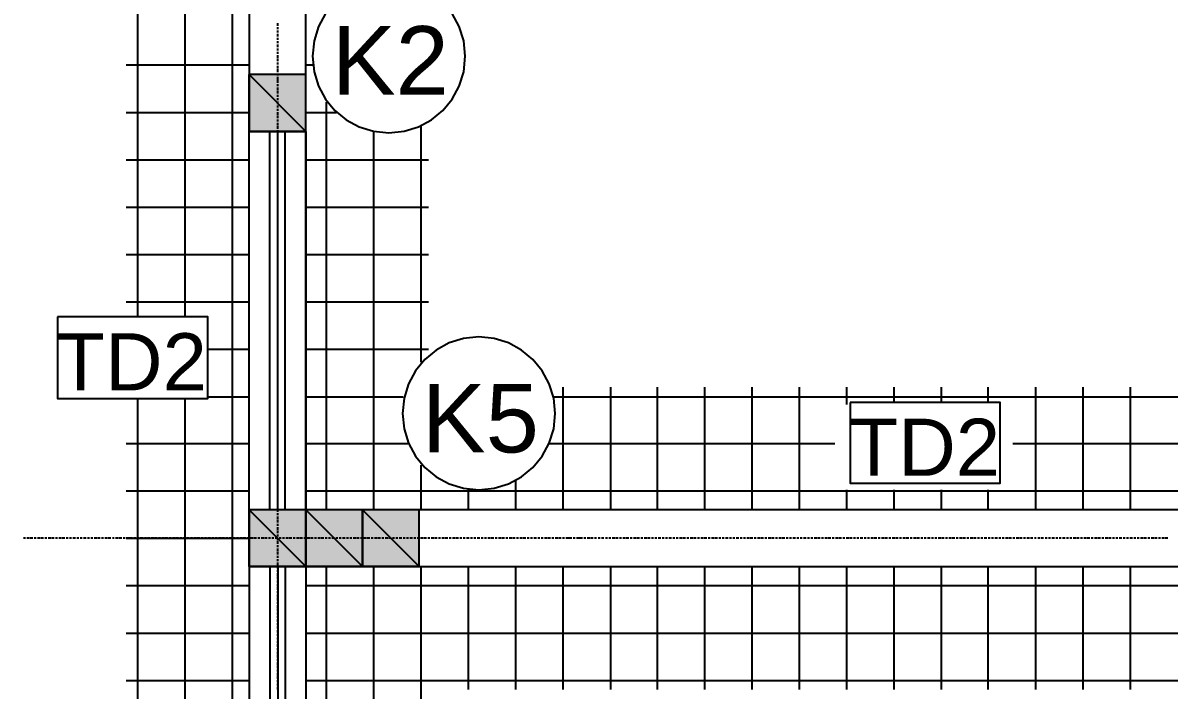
# Model space of a CAD drawing. Header units: metres. Extents: x 2.9 to 42.8, y 1.7 to 28.7.
# Drawn here: x 8.534 to 11.564, y 7.098 to 8.861 of the extents above; entities that cross this region are included whole.
import ezdxf

# ---------------------------------------------------------------- set-up
doc = ezdxf.new("R2010")
doc.units = ezdxf.units.M
for name, color, linetype in [('AMARILLO', 2, 'Continuous'), ('MAGENTA', 6, 'Continuous'), ('NEGRO', 7, 'Continuous'), ('RELLENO_MAGENTA', 6, 'Continuous'), ('ROJO', 1, 'Continuous'), ('TEXTO', 7, 'Continuous')]:
    doc.layers.add(name, color=color, linetype=linetype)
doc.styles.add('ArialMT', font='arial.ttf')

msp = doc.modelspace()

# ---------------------------------------------------------------- hatches: boundary and pattern name
at = {"layer": 'RELLENO_MAGENTA'}
h = msp.add_hatch(color=256, dxfattribs=at)
h.dxf.hatch_style = 1
h.paths.add_polyline_path([(9.2816, 8.7242), (9.1317, 8.7242), (9.2816, 8.5743), (9.2816, 8.7242)])
h.paths.add_polyline_path([(9.1317, 8.7242), (9.2816, 8.5743), (9.1317, 8.5743), (9.1317, 8.7242)])
h = msp.add_hatch(color=256, dxfattribs=at)
h.dxf.hatch_style = 1
h.paths.add_polyline_path([(9.2816, 7.5741), (9.1317, 7.5741), (9.2816, 7.4242), (9.2816, 7.5741)])
h.paths.add_polyline_path([(9.1317, 7.5741), (9.2816, 7.4242), (9.1317, 7.4242), (9.1317, 7.5741)])
h = msp.add_hatch(color=256, dxfattribs=at)
h.dxf.hatch_style = 1
h.paths.add_polyline_path([(9.4315, 7.5741), (9.2816, 7.5741), (9.4315, 7.4242), (9.4315, 7.5741)])
h.paths.add_polyline_path([(9.2816, 7.5741), (9.4315, 7.4242), (9.2816, 7.4242), (9.2816, 7.5741)])
h = msp.add_hatch(color=256, dxfattribs=at)
h.dxf.hatch_style = 1
h.paths.add_polyline_path([(9.5814, 7.5741), (9.4315, 7.5741), (9.5814, 7.4242), (9.5814, 7.5741)])
h.paths.add_polyline_path([(9.4315, 7.5741), (9.5814, 7.4242), (9.4315, 7.4242), (9.4315, 7.5741)])

# ---------------------------------------------------------------- linework, layer by layer
at = {"layer": 'AMARILLO', "lineweight": -3}
for points in [[(9.2075, 8.853), (9.2075, 8.86)], [(9.2075, 8.8441), (9.2075, 8.8494)], [(9.2075, 8.8353), (9.2075, 8.8406)], [(9.2075, 8.8247), (9.2075, 8.8318)], [(9.2075, 8.8159), (9.2075, 8.8212)], [(9.2075, 8.8071), (9.2075, 8.8124)], [(9.2075, 8.7965), (9.2075, 8.8036)], [(9.2075, 8.7877), (9.2075, 8.793)], [(9.2075, 8.7789), (9.2075, 8.7842)], [(9.2075, 8.7683), (9.2075, 8.7753)], [(9.2075, 8.7595), (9.2075, 8.7665)], [(9.2075, 8.7507), (9.2075, 8.7559)], [(9.2075, 8.7401), (9.2075, 8.7471)], [(9.2075, 8.7312), (9.2075, 8.7383)], [(9.2075, 8.7224), (9.2075, 8.7277)], [(9.2075, 8.7118), (9.2075, 8.7189)], [(9.2075, 8.703), (9.2075, 8.7101)], [(9.2075, 8.6942), (9.2075, 8.6995)], [(9.2075, 8.6836), (9.2075, 8.6907)], [(9.2075, 8.6748), (9.2075, 8.6819)], [(9.2075, 8.666), (9.2075, 8.6713)], [(9.2075, 8.6572), (9.2075, 8.6625)], [(9.2075, 8.6466), (9.2075, 8.6536)], [(9.2075, 8.6378), (9.2075, 8.6431)], [(9.2075, 8.6289), (9.2075, 8.6342)], [(9.2075, 8.6184), (9.2075, 8.6254)], [(9.2075, 8.6095), (9.2075, 8.6166)], [(9.2075, 8.6007), (9.2075, 8.606)], [(9.2075, 8.5901), (9.2075, 8.5972)], [(9.2075, 8.5813), (9.2075, 8.5884)], [(9.2075, 8.5725), (9.2075, 8.5778)], [(9.1863, 7.5741), (9.1863, 8.5743)], [(9.2075, 8.5619), (9.2075, 8.569)], [(9.2075, 8.5531), (9.2075, 8.5602)], [(9.2075, 8.5443), (9.2075, 8.5496)], [(9.2269, 7.5741), (9.2269, 8.5743)], [(9.2075, 8.5337), (9.2075, 8.5407)], [(9.2075, 8.5249), (9.2075, 8.5319)], [(9.2075, 8.5161), (9.2075, 8.5213)], [(9.2075, 8.5055), (9.2075, 8.5125)], [(9.2075, 8.4967), (9.2075, 8.5037)], [(9.2075, 8.4878), (9.2075, 8.4931)], [(9.2075, 8.479), (9.2075, 8.4843)], [(9.2075, 8.4684), (9.2075, 8.4755)], [(9.2075, 8.4596), (9.2075, 8.4649)], [(9.2075, 8.4508), (9.2075, 8.4561)], [(9.2075, 8.4402), (9.2075, 8.4473)], [(9.2075, 8.4314), (9.2075, 8.4384)], [(9.2075, 8.4226), (9.2075, 8.4279)], [(9.2075, 8.412), (9.2075, 8.419)], [(9.2075, 8.4032), (9.2075, 8.4102)], [(9.2075, 8.3943), (9.2075, 8.3996)], [(9.2075, 8.3838), (9.2075, 8.3908)], [(9.2075, 8.3749), (9.2075, 8.382)], [(9.2075, 8.3661), (9.2075, 8.3714)], [(9.2075, 8.3555), (9.2075, 8.3626)], [(9.2075, 8.3467), (9.2075, 8.3538)], [(9.2075, 8.3379), (9.2075, 8.3432)], [(9.2075, 8.3291), (9.2075, 8.3344)], [(9.2075, 8.3185), (9.2075, 8.3256)], [(9.2075, 8.3097), (9.2075, 8.315)], [(9.2075, 8.3009), (9.2075, 8.3062)], [(9.2075, 8.2903), (9.2075, 8.2973)], [(9.2075, 8.2815), (9.2075, 8.2868)], [(9.2075, 8.2726), (9.2075, 8.2779)], [(9.2075, 8.2621), (9.2075, 8.2691)], [(9.2075, 8.2532), (9.2075, 8.2603)], [(9.2075, 8.2444), (9.2075, 8.2497)], [(9.2075, 8.2338), (9.2075, 8.2409)], [(9.2075, 8.225), (9.2075, 8.2321)], [(9.2075, 8.2162), (9.2075, 8.2215)], [(9.2075, 8.2056), (9.2075, 8.2127)], [(9.2075, 8.1968), (9.2075, 8.2038)], [(9.2075, 8.188), (9.2075, 8.1933)], [(9.2075, 8.1774), (9.2075, 8.1844)], [(9.2075, 8.1686), (9.2075, 8.1756)], [(9.2075, 8.1597), (9.2075, 8.165)], [(9.2075, 8.1509), (9.2075, 8.1562)], [(9.2075, 8.1403), (9.2075, 8.1474)], [(9.2075, 8.1315), (9.2075, 8.1368)], [(9.2075, 8.1227), (9.2075, 8.128)], [(9.2075, 8.1121), (9.2075, 8.1192)], [(9.2075, 8.1033), (9.2075, 8.1086)], [(9.2075, 8.0945), (9.2075, 8.0998)], [(9.2075, 8.0839), (9.2075, 8.091)], [(9.2075, 8.0751), (9.2075, 8.0821)], [(9.2075, 8.0663), (9.2075, 8.0716)], [(9.2075, 8.0557), (9.2075, 8.0627)], [(9.2075, 8.0469), (9.2075, 8.0539)], [(9.2075, 8.038), (9.2075, 8.0433)], [(9.2075, 8.0275), (9.2075, 8.0345)], [(9.2075, 8.0186), (9.2075, 8.0257)], [(9.2075, 8.0098), (9.2075, 8.0151)], [(9.2075, 7.9992), (9.2075, 8.0063)], [(9.2075, 7.9904), (9.2075, 7.9975)], [(9.2075, 7.9816), (9.2075, 7.9869)], [(9.2075, 7.9728), (9.2075, 7.9781)], [(9.2075, 7.9622), (9.2075, 7.9693)], [(9.2075, 7.9534), (9.2075, 7.9587)], [(9.2075, 7.9446), (9.2075, 7.9498)], [(9.2075, 7.934), (9.2075, 7.941)], [(9.2075, 7.9252), (9.2075, 7.9304)], [(9.2075, 7.9163), (9.2075, 7.9216)], [(9.2075, 7.9057), (9.2075, 7.9128)], [(9.2075, 7.8969), (9.2075, 7.904)], [(9.2075, 7.8881), (9.2075, 7.8934)], [(9.2075, 7.8775), (9.2075, 7.8846)], [(9.2075, 7.8687), (9.2075, 7.8758)], [(9.2075, 7.8599), (9.2075, 7.8652)], [(9.2075, 7.8493), (9.2075, 7.8564)], [(9.2075, 7.8405), (9.2075, 7.8475)], [(9.2075, 7.8317), (9.2075, 7.837)], [(9.2075, 7.8211), (9.2075, 7.8281)], [(9.2075, 7.8123), (9.2075, 7.8193)], [(9.2075, 7.8034), (9.2075, 7.8087)], [(9.2075, 7.7946), (9.2075, 7.7999)], [(9.2075, 7.784), (9.2075, 7.7911)], [(9.2075, 7.7752), (9.2075, 7.7805)], [(9.2075, 7.7664), (9.2075, 7.7717)], [(9.2075, 7.7558), (9.2075, 7.7629)], [(9.2075, 7.747), (9.2075, 7.7541)], [(9.2075, 7.7382), (9.2075, 7.7435)], [(9.2075, 7.7276), (9.2075, 7.7347)], [(9.2075, 7.7188), (9.2075, 7.7258)], [(9.2075, 7.71), (9.2075, 7.7153)], [(9.2075, 7.6994), (9.2075, 7.7064)], [(9.2075, 7.6906), (9.2075, 7.6976)], [(9.2075, 7.6817), (9.2075, 7.687)], [(9.2075, 7.6712), (9.2075, 7.6782)], [(9.2075, 7.6623), (9.2075, 7.6694)], [(9.2075, 7.6535), (9.2075, 7.6588)], [(9.2075, 7.6429), (9.2075, 7.65)], [(9.2075, 7.6341), (9.2075, 7.6412)], [(9.2075, 7.6253), (9.2075, 7.6306)], [(9.2075, 7.6165), (9.2075, 7.6218)], [(9.2075, 7.6059), (9.2075, 7.6129)], [(9.2075, 7.5971), (9.2075, 7.6024)], [(9.2075, 7.5882), (9.2075, 7.5935)], [(9.2075, 7.5777), (9.2075, 7.5847)], [(9.2075, 7.5688), (9.2075, 7.5759)], [(9.2075, 7.56), (9.2075, 7.5653)], [(9.2075, 7.5494), (9.2075, 7.5565)], [(9.2075, 7.5406), (9.2075, 7.5477)], [(9.2075, 7.5318), (9.2075, 7.5371)], [(9.2075, 7.5212), (9.2075, 7.5283)], [(9.2075, 7.5124), (9.2075, 7.5195)], [(8.5355, 7.5001), (8.5408, 7.5001)], [(8.5443, 7.5001), (8.5513, 7.5001)], [(8.5531, 7.5001), (8.5602, 7.5001)], [(8.5637, 7.5001), (8.569, 7.5001)], [(8.5725, 7.5001), (8.5796, 7.5001)], [(8.5813, 7.5001), (8.5884, 7.5001)], [(8.5919, 7.5001), (8.5972, 7.5001)], [(8.6007, 7.5001), (8.6078, 7.5001)], [(8.6095, 7.5001), (8.6166, 7.5001)], [(8.6201, 7.5001), (8.6254, 7.5001)], [(8.6289, 7.5001), (8.636, 7.5001)], [(8.6378, 7.5001), (8.6448, 7.5001)], [(8.6483, 7.5001), (8.6536, 7.5001)], [(8.6572, 7.5001), (8.6625, 7.5001)], [(8.666, 7.5001), (8.673, 7.5001)], [(8.6766, 7.5001), (8.6819, 7.5001)], [(8.6854, 7.5001), (8.6907, 7.5001)], [(8.6942, 7.5001), (8.7013, 7.5001)], [(8.7048, 7.5001), (8.7101, 7.5001)], [(8.7136, 7.5001), (8.7189, 7.5001)], [(8.7224, 7.5001), (8.7295, 7.5001)], [(8.7312, 7.5001), (8.7383, 7.5001)], [(8.7418, 7.5001), (8.7471, 7.5001)], [(8.7507, 7.5001), (8.7577, 7.5001)], [(8.7595, 7.5001), (8.7665, 7.5001)], [(8.7701, 7.5001), (8.7753, 7.5001)], [(8.7789, 7.5001), (8.7859, 7.5001)], [(8.7877, 7.5001), (8.7948, 7.5001)], [(8.7983, 7.5001), (8.8036, 7.5001)], [(8.8071, 7.5001), (8.8142, 7.5001)], [(8.8159, 7.5001), (8.823, 7.5001)], [(8.8265, 7.5001), (8.8318, 7.5001)], [(8.8353, 7.5001), (8.8406, 7.5001)], [(8.8441, 7.5001), (8.8512, 7.5001)], [(8.8547, 7.5001), (8.86, 7.5001)], [(8.8635, 7.5001), (8.8688, 7.5001)], [(8.8724, 7.5001), (8.8794, 7.5001)], [(8.8812, 7.5001), (8.8882, 7.5001)], [(8.8918, 7.5001), (8.8971, 7.5001)], [(8.9006, 7.5001), (8.9076, 7.5001)], [(8.9094, 7.5001), (8.9165, 7.5001)], [(8.92, 7.5001), (8.9253, 7.5001)], [(8.9288, 7.5001), (8.9359, 7.5001)], [(8.9376, 7.5001), (8.9447, 7.5001)], [(8.9482, 7.5001), (8.9535, 7.5001)], [(8.957, 7.5001), (8.9641, 7.5001)], [(8.9658, 7.5001), (8.9729, 7.5001)], [(8.9764, 7.5001), (8.9817, 7.5001)], [(8.9852, 7.5001), (8.9923, 7.5001)], [(8.9941, 7.5001), (9.0011, 7.5001)], [(9.0047, 7.5001), (9.0099, 7.5001)], [(9.0135, 7.5001), (9.0188, 7.5001)], [(9.0223, 7.5001), (9.0293, 7.5001)], [(9.0329, 7.5001), (9.0382, 7.5001)], [(9.0417, 7.5001), (9.047, 7.5001)], [(9.0505, 7.5001), (9.0576, 7.5001)], [(9.0593, 7.5001), (9.0664, 7.5001)], [(9.0699, 7.5001), (9.0752, 7.5001)], [(9.0787, 7.5001), (9.0858, 7.5001)], [(9.0876, 7.5001), (9.0946, 7.5001)], [(9.0981, 7.5001), (9.1034, 7.5001)], [(9.107, 7.5001), (9.114, 7.5001)], [(9.1158, 7.5001), (9.1228, 7.5001)], [(9.1264, 7.5001), (9.1317, 7.5001)], [(9.1352, 7.5001), (9.1422, 7.5001)], [(9.144, 7.5001), (9.1511, 7.5001)], [(9.1546, 7.5001), (9.1599, 7.5001)], [(9.1634, 7.5001), (9.1705, 7.5001)], [(9.1722, 7.5001), (9.1793, 7.5001)], [(9.1828, 7.5001), (9.1881, 7.5001)], [(9.1916, 7.5001), (9.1969, 7.5001)], [(9.2004, 7.5001), (9.2075, 7.5001)], [(9.2075, 7.5036), (9.2075, 7.5089)], [(9.2075, 7.493), (9.2075, 7.5001)], [(9.2075, 7.4842), (9.2075, 7.4912)], [(9.211, 7.5001), (9.2163, 7.5001)], [(9.2198, 7.5001), (9.2251, 7.5001)], [(9.2287, 7.5001), (9.2357, 7.5001)], [(9.2375, 7.5001), (9.2445, 7.5001)], [(9.2481, 7.5001), (9.2534, 7.5001)], [(9.2569, 7.5001), (9.2639, 7.5001)], [(9.2657, 7.5001), (9.2728, 7.5001)], [(9.2763, 7.5001), (9.2816, 7.5001)], [(9.2851, 7.5001), (9.2922, 7.5001)], [(9.2939, 7.5001), (9.301, 7.5001)], [(9.3045, 7.5001), (9.3098, 7.5001)], [(9.3133, 7.5001), (9.3204, 7.5001)], [(9.3222, 7.5001), (9.3292, 7.5001)], [(9.3327, 7.5001), (9.338, 7.5001)], [(9.3416, 7.5001), (9.3468, 7.5001)], [(9.3504, 7.5001), (9.3574, 7.5001)], [(9.361, 7.5001), (9.3662, 7.5001)], [(9.3698, 7.5001), (9.3751, 7.5001)], [(9.3786, 7.5001), (9.3857, 7.5001)], [(9.3892, 7.5001), (9.3945, 7.5001)], [(9.398, 7.5001), (9.4033, 7.5001)], [(9.4068, 7.5001), (9.4139, 7.5001)], [(9.4156, 7.5001), (9.4227, 7.5001)], [(9.4262, 7.5001), (9.4315, 7.5001)], [(9.435, 7.5001), (9.4421, 7.5001)], [(9.4439, 7.5001), (9.4509, 7.5001)], [(9.4544, 7.5001), (9.4597, 7.5001)], [(9.4633, 7.5001), (9.4703, 7.5001)], [(9.4721, 7.5001), (9.4791, 7.5001)], [(9.4827, 7.5001), (9.488, 7.5001)], [(9.4915, 7.5001), (9.4985, 7.5001)], [(9.5003, 7.5001), (9.5074, 7.5001)], [(9.5109, 7.5001), (9.5162, 7.5001)], [(9.5197, 7.5001), (9.525, 7.5001)], [(9.5285, 7.5001), (9.5356, 7.5001)], [(9.5391, 7.5001), (9.5444, 7.5001)], [(9.5479, 7.5001), (9.5532, 7.5001)], [(9.5567, 7.5001), (9.5638, 7.5001)], [(9.5673, 7.5001), (9.5726, 7.5001)], [(9.5762, 7.5001), (9.5814, 7.5001)], [(9.585, 7.5001), (9.592, 7.5001)], [(9.5938, 7.5001), (9.6008, 7.5001)], [(9.6044, 7.5001), (9.6097, 7.5001)], [(9.6132, 7.5001), (9.6203, 7.5001)], [(9.622, 7.5001), (9.6291, 7.5001)], [(9.6326, 7.5001), (9.6379, 7.5001)], [(9.6414, 7.5001), (9.6485, 7.5001)], [(9.6502, 7.5001), (9.6573, 7.5001)], [(9.6608, 7.5001), (9.6661, 7.5001)], [(9.6696, 7.5001), (9.6767, 7.5001)], [(9.6785, 7.5001), (9.6855, 7.5001)], [(9.689, 7.5001), (9.6943, 7.5001)], [(9.6979, 7.5001), (9.7032, 7.5001)], [(9.7067, 7.5001), (9.7137, 7.5001)], [(9.7173, 7.5001), (9.7226, 7.5001)], [(9.7261, 7.5001), (9.7314, 7.5001)], [(9.7349, 7.5001), (9.742, 7.5001)], [(9.7455, 7.5001), (9.7508, 7.5001)], [(9.7543, 7.5001), (9.7596, 7.5001)], [(9.7631, 7.5001), (9.7702, 7.5001)], [(9.7719, 7.5001), (9.779, 7.5001)], [(9.7825, 7.5001), (9.7878, 7.5001)], [(9.7913, 7.5001), (9.7984, 7.5001)], [(9.8002, 7.5001), (9.8072, 7.5001)], [(9.8108, 7.5001), (9.816, 7.5001)], [(9.8196, 7.5001), (9.8266, 7.5001)], [(9.8284, 7.5001), (9.8354, 7.5001)], [(9.839, 7.5001), (9.8443, 7.5001)], [(9.8478, 7.5001), (9.8548, 7.5001)], [(9.8566, 7.5001), (9.8637, 7.5001)], [(9.8672, 7.5001), (9.8725, 7.5001)], [(9.876, 7.5001), (9.8813, 7.5001)], [(9.8848, 7.5001), (9.8919, 7.5001)], [(9.8954, 7.5001), (9.9007, 7.5001)], [(9.9042, 7.5001), (9.9095, 7.5001)], [(9.9131, 7.5001), (9.9201, 7.5001)], [(9.9219, 7.5001), (9.9289, 7.5001)], [(9.9325, 7.5001), (9.9378, 7.5001)], [(9.9413, 7.5001), (9.9483, 7.5001)], [(9.9501, 7.5001), (9.9572, 7.5001)], [(9.9607, 7.5001), (9.966, 7.5001)], [(9.9695, 7.5001), (9.9766, 7.5001)], [(9.9783, 7.5001), (9.9854, 7.5001)], [(9.9889, 7.5001), (9.9942, 7.5001)], [(9.9977, 7.5001), (10.0048, 7.5001)], [(10.0065, 7.5001), (10.0136, 7.5001)], [(10.0171, 7.5001), (10.0224, 7.5001)], [(10.0259, 7.5001), (10.033, 7.5001)], [(10.0348, 7.5001), (10.0418, 7.5001)], [(10.0453, 7.5001), (10.0506, 7.5001)], [(10.0542, 7.5001), (10.0595, 7.5001)], [(10.063, 7.5001), (10.07, 7.5001)], [(10.0736, 7.5001), (10.0789, 7.5001)], [(10.0824, 7.5001), (10.0877, 7.5001)], [(10.0912, 7.5001), (10.0983, 7.5001)], [(10.1, 7.5001), (10.1071, 7.5001)], [(10.1106, 7.5001), (10.1159, 7.5001)], [(10.1194, 7.5001), (10.1265, 7.5001)], [(10.1283, 7.5001), (10.1353, 7.5001)], [(10.1388, 7.5001), (10.1441, 7.5001)], [(10.1477, 7.5001), (10.1547, 7.5001)], [(10.1565, 7.5001), (10.1635, 7.5001)], [(10.1671, 7.5001), (10.1723, 7.5001)], [(10.1759, 7.5001), (10.1829, 7.5001)], [(10.1847, 7.5001), (10.1917, 7.5001)], [(10.1953, 7.5001), (10.2006, 7.5001)], [(10.2041, 7.5001), (10.2094, 7.5001)], [(10.2129, 7.5001), (10.22, 7.5001)], [(10.2235, 7.5001), (10.2288, 7.5001)], [(10.2323, 7.5001), (10.2376, 7.5001)], [(10.2411, 7.5001), (10.2482, 7.5001)], [(10.2517, 7.5001), (10.257, 7.5001)], [(10.2605, 7.5001), (10.2658, 7.5001)], [(10.2694, 7.5001), (10.2764, 7.5001)], [(10.2782, 7.5001), (10.2852, 7.5001)], [(10.2888, 7.5001), (10.2941, 7.5001)], [(10.2976, 7.5001), (10.3046, 7.5001)], [(10.3064, 7.5001), (10.3135, 7.5001)], [(10.317, 7.5001), (10.3223, 7.5001)], [(10.3258, 7.5001), (10.3329, 7.5001)], [(10.3346, 7.5001), (10.3417, 7.5001)], [(10.3452, 7.5001), (10.3505, 7.5001)], [(10.354, 7.5001), (10.3611, 7.5001)], [(10.3628, 7.5001), (10.3699, 7.5001)], [(10.3734, 7.5001), (10.3787, 7.5001)], [(10.3823, 7.5001), (10.3875, 7.5001)], [(10.3911, 7.5001), (10.3981, 7.5001)], [(10.4017, 7.5001), (10.4069, 7.5001)], [(10.4105, 7.5001), (10.4158, 7.5001)], [(10.4193, 7.5001), (10.4263, 7.5001)], [(10.4299, 7.5001), (10.4352, 7.5001)], [(10.4387, 7.5001), (10.444, 7.5001)], [(10.4475, 7.5001), (10.4546, 7.5001)], [(10.4563, 7.5001), (10.4634, 7.5001)], [(10.4669, 7.5001), (10.4722, 7.5001)], [(10.4757, 7.5001), (10.4828, 7.5001)], [(10.4846, 7.5001), (10.4916, 7.5001)], [(10.4951, 7.5001), (10.5004, 7.5001)], [(10.504, 7.5001), (10.511, 7.5001)], [(10.5128, 7.5001), (10.5198, 7.5001)], [(10.5234, 7.5001), (10.5287, 7.5001)], [(10.5322, 7.5001), (10.5392, 7.5001)], [(10.541, 7.5001), (10.5481, 7.5001)], [(10.5516, 7.5001), (10.5569, 7.5001)], [(10.5604, 7.5001), (10.5657, 7.5001)], [(10.5692, 7.5001), (10.5763, 7.5001)], [(10.5798, 7.5001), (10.5851, 7.5001)], [(10.5886, 7.5001), (10.5939, 7.5001)], [(10.5974, 7.5001), (10.6045, 7.5001)], [(10.608, 7.5001), (10.6133, 7.5001)], [(10.6168, 7.5001), (10.6221, 7.5001)], [(10.6257, 7.5001), (10.6327, 7.5001)], [(10.6345, 7.5001), (10.6415, 7.5001)], [(10.6451, 7.5001), (10.6504, 7.5001)], [(10.6539, 7.5001), (10.6609, 7.5001)], [(10.6627, 7.5001), (10.6698, 7.5001)], [(10.6733, 7.5001), (10.6786, 7.5001)], [(10.6821, 7.5001), (10.6892, 7.5001)], [(10.6909, 7.5001), (10.698, 7.5001)], [(10.7015, 7.5001), (10.7068, 7.5001)], [(10.7103, 7.5001), (10.7174, 7.5001)], [(10.7192, 7.5001), (10.7262, 7.5001)], [(10.7297, 7.5001), (10.735, 7.5001)], [(10.7386, 7.5001), (10.7438, 7.5001)], [(10.7474, 7.5001), (10.7544, 7.5001)], [(10.758, 7.5001), (10.7633, 7.5001)], [(10.7668, 7.5001), (10.7721, 7.5001)], [(10.7756, 7.5001), (10.7827, 7.5001)], [(10.7844, 7.5001), (10.7915, 7.5001)], [(10.795, 7.5001), (10.8003, 7.5001)], [(10.8038, 7.5001), (10.8109, 7.5001)], [(10.8126, 7.5001), (10.8197, 7.5001)], [(10.8232, 7.5001), (10.8285, 7.5001)], [(10.832, 7.5001), (10.8391, 7.5001)], [(10.8409, 7.5001), (10.8479, 7.5001)], [(10.8514, 7.5001), (10.8567, 7.5001)], [(10.8603, 7.5001), (10.8673, 7.5001)], [(10.8691, 7.5001), (10.8761, 7.5001)], [(10.8797, 7.5001), (10.885, 7.5001)], [(10.8885, 7.5001), (10.8955, 7.5001)], [(10.8973, 7.5001), (10.9044, 7.5001)], [(10.9079, 7.5001), (10.9132, 7.5001)], [(10.9167, 7.5001), (10.922, 7.5001)], [(10.9255, 7.5001), (10.9326, 7.5001)], [(10.9361, 7.5001), (10.9414, 7.5001)], [(10.9449, 7.5001), (10.9502, 7.5001)], [(10.9537, 7.5001), (10.9608, 7.5001)], [(10.9626, 7.5001), (10.9696, 7.5001)], [(10.9732, 7.5001), (10.9784, 7.5001)], [(10.982, 7.5001), (10.989, 7.5001)], [(10.9908, 7.5001), (10.9978, 7.5001)], [(11.0014, 7.5001), (11.0067, 7.5001)], [(11.0102, 7.5001), (11.0173, 7.5001)], [(11.019, 7.5001), (11.0261, 7.5001)], [(11.0296, 7.5001), (11.0349, 7.5001)], [(11.0384, 7.5001), (11.0455, 7.5001)], [(11.0472, 7.5001), (11.0543, 7.5001)], [(11.0578, 7.5001), (11.0631, 7.5001)], [(11.0666, 7.5001), (11.0719, 7.5001)], [(11.0755, 7.5001), (11.0825, 7.5001)], [(11.086, 7.5001), (11.0913, 7.5001)], [(11.0949, 7.5001), (11.1002, 7.5001)], [(11.1037, 7.5001), (11.1107, 7.5001)], [(11.1143, 7.5001), (11.1196, 7.5001)], [(11.1231, 7.5001), (11.1284, 7.5001)], [(11.1319, 7.5001), (11.139, 7.5001)], [(11.1407, 7.5001), (11.1478, 7.5001)], [(11.1513, 7.5001), (11.1566, 7.5001)], [(11.1601, 7.5001), (11.1672, 7.5001)], [(11.1689, 7.5001), (11.176, 7.5001)], [(11.1795, 7.5001), (11.1848, 7.5001)], [(11.1883, 7.5001), (11.1954, 7.5001)], [(11.1972, 7.5001), (11.2042, 7.5001)], [(11.2078, 7.5001), (11.213, 7.5001)], [(11.2166, 7.5001), (11.2236, 7.5001)], [(11.2254, 7.5001), (11.2324, 7.5001)], [(11.236, 7.5001), (11.2413, 7.5001)], [(11.2448, 7.5001), (11.2501, 7.5001)], [(11.2536, 7.5001), (11.2607, 7.5001)], [(11.2642, 7.5001), (11.2695, 7.5001)], [(11.273, 7.5001), (11.2783, 7.5001)], [(11.2818, 7.5001), (11.2889, 7.5001)], [(11.2924, 7.5001), (11.2977, 7.5001)], [(11.3012, 7.5001), (11.3065, 7.5001)], [(11.3101, 7.5001), (11.3171, 7.5001)], [(11.3189, 7.5001), (11.3259, 7.5001)], [(11.3295, 7.5001), (11.3348, 7.5001)], [(11.3383, 7.5001), (11.3453, 7.5001)], [(11.3471, 7.5001), (11.3542, 7.5001)], [(11.3577, 7.5001), (11.363, 7.5001)], [(11.3665, 7.5001), (11.3736, 7.5001)], [(11.3753, 7.5001), (11.3824, 7.5001)], [(11.3859, 7.5001), (11.3912, 7.5001)], [(11.3947, 7.5001), (11.4018, 7.5001)], [(11.4035, 7.5001), (11.4106, 7.5001)], [(11.4141, 7.5001), (11.4194, 7.5001)], [(11.4229, 7.5001), (11.4282, 7.5001)], [(11.4318, 7.5001), (11.4388, 7.5001)], [(11.4423, 7.5001), (11.4476, 7.5001)], [(11.4512, 7.5001), (11.4565, 7.5001)], [(11.46, 7.5001), (11.467, 7.5001)], [(11.4706, 7.5001), (11.4759, 7.5001)], [(11.4794, 7.5001), (11.4847, 7.5001)], [(11.4882, 7.5001), (11.4953, 7.5001)], [(11.497, 7.5001), (11.5041, 7.5001)], [(11.5076, 7.5001), (11.5129, 7.5001)], [(11.5164, 7.5001), (11.5235, 7.5001)], [(11.5253, 7.5001), (11.5323, 7.5001)], [(11.5358, 7.5001), (11.5411, 7.5001)], [(11.5447, 7.5001), (11.5517, 7.5001)], [(11.5535, 7.5001), (11.5605, 7.5001)], [(9.2075, 7.4754), (9.2075, 7.4807)], [(9.2075, 7.4648), (9.2075, 7.4718)], [(9.2075, 7.456), (9.2075, 7.463)], [(9.2075, 7.4471), (9.2075, 7.4524)], [(9.2075, 7.4383), (9.2075, 7.4436)], [(9.2075, 7.4277), (9.2075, 7.4348)], [(9.1863, 7.4242), (9.1863, 6.2742)], [(9.2075, 7.4189), (9.2075, 7.4242)], [(9.2075, 7.4101), (9.2075, 7.4154)], [(9.2075, 7.3995), (9.2075, 7.4066)], [(9.2075, 7.3907), (9.2075, 7.3978)], [(9.2269, 7.4242), (9.2269, 6.2742)], [(9.2075, 7.3819), (9.2075, 7.3872)], [(9.2075, 7.3713), (9.2075, 7.3783)], [(9.2075, 7.3625), (9.2075, 7.3695)], [(9.2075, 7.3537), (9.2075, 7.3589)], [(9.2075, 7.3431), (9.2075, 7.3501)], [(9.2075, 7.3343), (9.2075, 7.3413)], [(9.2075, 7.3254), (9.2075, 7.3307)], [(9.2075, 7.3148), (9.2075, 7.3219)], [(9.2075, 7.306), (9.2075, 7.3131)], [(9.2075, 7.2972), (9.2075, 7.3025)], [(9.2075, 7.2884), (9.2075, 7.2937)], [(9.2075, 7.2778), (9.2075, 7.2849)], [(9.2075, 7.269), (9.2075, 7.2743)], [(9.2075, 7.2602), (9.2075, 7.2655)], [(9.2075, 7.2496), (9.2075, 7.2566)], [(9.2075, 7.2408), (9.2075, 7.2461)], [(9.2075, 7.2319), (9.2075, 7.2372)], [(9.2075, 7.2214), (9.2075, 7.2284)], [(9.2075, 7.2125), (9.2075, 7.2196)], [(9.2075, 7.2037), (9.2075, 7.209)], [(9.2075, 7.1931), (9.2075, 7.2002)], [(9.2075, 7.1843), (9.2075, 7.1914)], [(9.2075, 7.1755), (9.2075, 7.1808)], [(9.2075, 7.1649), (9.2075, 7.172)], [(9.2075, 7.1561), (9.2075, 7.1632)], [(9.2075, 7.1473), (9.2075, 7.1526)], [(9.2075, 7.1367), (9.2075, 7.1437)], [(9.2075, 7.1279), (9.2075, 7.1349)], [(9.2075, 7.1191), (9.2075, 7.1243)], [(9.2075, 7.1102), (9.2075, 7.1155)], [(9.2075, 7.0997), (9.2075, 7.1067)]]:
    msp.add_lwpolyline(points, dxfattribs=at)
at = {"layer": 'MAGENTA', "lineweight": -3}
for points in [[(9.2816, 8.7242), (9.1317, 8.7242), (9.2816, 8.5743)], [(9.1317, 8.7242), (9.2816, 8.5743), (9.1317, 8.5743)], [(9.1317, 8.7242), (9.1317, 8.5743), (9.2816, 8.5743), (9.2816, 8.7242)], [(9.2816, 7.5741), (9.1317, 7.5741), (9.2816, 7.4242)], [(9.1317, 7.5741), (9.2816, 7.4242), (9.1317, 7.4242)], [(9.1317, 7.5741), (9.1317, 7.4242), (9.2816, 7.4242), (9.2816, 7.5741)], [(9.4315, 7.5741), (9.2816, 7.5741), (9.4315, 7.4242)], [(9.2816, 7.5741), (9.4315, 7.4242), (9.2816, 7.4242)], [(9.2816, 7.5741), (9.2816, 7.4242), (9.4315, 7.4242), (9.4315, 7.5741)], [(9.5814, 7.5741), (9.4315, 7.5741), (9.5814, 7.4242)], [(9.4315, 7.5741), (9.5814, 7.4242), (9.4315, 7.4242)], [(9.4315, 7.5741), (9.4315, 7.4242), (9.5814, 7.4242), (9.5814, 7.5741)]]:
    msp.add_lwpolyline(points, close=True, dxfattribs=at)
at = {"layer": 'NEGRO', "lineweight": -3}
for points in [[(9.1317, 7.5741), (9.1317, 7.4242), (12.4813, 7.4242), (12.4813, 6.2742), (12.4813, 6.1242), (12.6312, 6.1242), (12.6312, 21.8246), (12.4813, 21.8246), (12.4813, 20.9762), (11.2818, 20.9762), (11.2818, 20.8262), (12.4813, 20.8262), (12.4813, 16.3248), (11.2818, 16.3248), (11.2818, 16.1749), (12.4813, 16.1749), (12.4813, 11.3753), (10.2323, 11.3753), (10.2323, 11.2254), (12.4813, 11.2254), (12.4813, 7.5741)], [(9.2816, 11.3753), (7.4313, 11.3753), (7.4313, 11.2254), (9.1317, 11.2254), (9.1317, 8.5743), (9.2816, 8.5743)], [(9.1317, 7.5741), (9.1317, 8.5743), (9.2816, 8.5743), (9.2816, 7.5741)], [(8.6254, 8.0839), (8.6254, 7.8687), (9.0223, 7.8687), (9.0223, 8.0839)], [(10.7209, 7.8581), (10.7209, 7.6447), (11.1178, 7.6447), (11.1178, 7.8581)]]:
    msp.add_lwpolyline(points, close=True, dxfattribs=at)
for points in [[(9.0876, 6.925), (9.0876, 7.5001), (9.0876, 10.8991)], [(8.8371, 8.0839), (8.8371, 9.8178)], [(8.9623, 8.0839), (8.9623, 9.8178)], [(9.1317, 8.7489), (8.8071, 8.7489)], [(9.2992, 8.7489), (9.2816, 8.7489)], [(9.3363, 7.5741), (9.3363, 8.6519)], [(9.1317, 8.6237), (8.8071, 8.6237)], [(9.3627, 8.6237), (9.2816, 8.6237)], [(9.5867, 7.964), (9.5867, 8.5884)], [(9.1317, 7.5741), (9.1317, 8.5743)], [(9.2075, 7.5741), (9.2075, 8.5743)], [(9.2816, 7.5741), (9.2816, 8.5743)], [(9.4615, 7.5741), (9.4615, 8.5725)], [(9.1317, 8.4984), (8.8071, 8.4984)], [(9.6061, 8.4984), (9.2816, 8.4984)], [(9.1317, 8.3732), (8.8071, 8.3732)], [(9.6061, 8.3732), (9.2816, 8.3732)], [(9.1317, 8.2479), (8.8071, 8.2479)], [(9.6061, 8.2479), (9.2816, 8.2479)], [(9.1317, 8.1227), (8.8071, 8.1227)], [(9.6061, 8.1227), (9.2816, 8.1227)], [(9.1317, 7.9975), (9.0223, 7.9975)], [(9.6061, 7.9975), (9.2816, 7.9975)], [(9.9624, 7.5741), (9.9624, 7.8987)], [(10.0877, 7.5741), (10.0877, 7.8987)], [(10.2112, 7.5741), (10.2112, 7.8987)], [(10.3364, 7.5741), (10.3364, 7.8987)], [(10.4616, 7.5741), (10.4616, 7.8987)], [(10.5869, 7.5741), (10.5869, 7.8987)], [(10.7121, 7.8528), (10.7121, 7.8987)], [(10.8373, 7.8581), (10.8373, 7.8987)], [(10.9626, 7.8581), (10.9626, 7.8987)], [(11.086, 7.8581), (11.086, 7.8987)], [(11.2113, 7.5741), (11.2113, 7.8987)], [(11.3365, 7.5741), (11.3365, 7.8987)], [(11.4617, 7.5741), (11.4617, 7.8987)], [(8.8371, 7.5001), (8.8371, 7.8687)], [(8.9623, 7.5001), (8.9623, 7.8687)], [(9.1317, 7.8722), (9.0223, 7.8722)], [(9.5391, 7.8722), (9.2816, 7.8722)], [(11.8322, 7.8722), (9.936, 7.8722)], [(9.1317, 7.7488), (8.8071, 7.7488)], [(9.5515, 7.7488), (9.2816, 7.7488)], [(10.6803, 7.7488), (9.9236, 7.7488)], [(11.8322, 7.7488), (11.1513, 7.7488)], [(9.5867, 7.5741), (9.5867, 7.6923)], [(9.8372, 7.5741), (9.8372, 7.6518)], [(9.1317, 7.6235), (8.8071, 7.6235)], [(11.8322, 7.6235), (9.6061, 7.6235), (9.2816, 7.6235)], [(9.712, 7.5741), (9.712, 7.6271)], [(10.7121, 7.5741), (10.7121, 7.6271)], [(10.8373, 7.5741), (10.8373, 7.6271)], [(10.9626, 7.5741), (10.9626, 7.6271)], [(11.086, 7.5741), (11.086, 7.6271)], [(9.1317, 7.4983), (8.8071, 7.4983)], [(8.8371, 6.925), (8.8371, 7.5001)], [(8.9623, 6.925), (8.9623, 7.5001)], [(9.1317, 7.4242), (9.1317, 6.2742)], [(9.2075, 7.4242), (9.2075, 6.2742)], [(9.2816, 7.4242), (9.2816, 6.2742)], [(9.3363, 6.925), (9.3363, 7.4242)], [(9.4615, 6.925), (9.4615, 7.4242)], [(9.5867, 6.925), (9.5867, 7.4242)], [(9.712, 7.0997), (9.712, 7.4242)], [(9.8372, 7.0997), (9.8372, 7.4242)], [(9.9624, 7.0997), (9.9624, 7.4242)], [(10.0877, 7.0997), (10.0877, 7.4242)], [(10.2112, 7.0997), (10.2112, 7.4242)], [(10.3364, 7.0997), (10.3364, 7.4242)], [(10.4616, 7.0997), (10.4616, 7.4242)], [(10.5869, 7.0997), (10.5869, 7.4242)], [(10.7121, 7.0997), (10.7121, 7.4242)], [(10.8373, 7.0997), (10.8373, 7.4242)], [(10.9626, 7.0997), (10.9626, 7.4242)], [(11.086, 7.0997), (11.086, 7.4242)], [(11.2113, 7.0997), (11.2113, 7.4242)], [(11.3365, 7.0997), (11.3365, 7.4242)], [(11.4617, 7.0997), (11.4617, 7.4242)], [(9.1317, 7.3731), (8.8071, 7.3731)], [(11.8322, 7.3731), (9.6061, 7.3731), (9.2816, 7.3731)], [(9.1317, 7.2478), (8.8071, 7.2478)], [(11.8322, 7.2478), (9.6061, 7.2478), (9.2816, 7.2478)], [(9.1317, 7.1226), (8.8071, 7.1226)], [(11.8322, 7.1226), (9.6061, 7.1226), (9.2816, 7.1226)]]:
    msp.add_lwpolyline(points, dxfattribs=at)
at = {"layer": 'ROJO', "lineweight": -3}
msp.add_lwpolyline([(9.3337, 8.8856), (9.3151, 8.8513), (9.3033, 8.8134), (9.2992, 8.7727), (9.3033, 8.732), (9.3151, 8.6941), (9.3337, 8.6598), (9.3584, 8.6299), (9.3883, 8.6052), (9.4226, 8.5866), (9.4605, 8.5748), (9.5012, 8.5707), (9.5419, 8.5748), (9.5798, 8.5866), (9.6141, 8.6052), (9.644, 8.6299), (9.6687, 8.6598), (9.6873, 8.6941), (9.6991, 8.732), (9.7032, 8.7727), (9.6991, 8.8134), (9.6873, 8.8513), (9.6687, 8.8856)], dxfattribs=at)
msp.add_lwpolyline([(9.9413, 7.829), (9.9372, 7.8697), (9.9254, 7.9076), (9.9068, 7.9419), (9.8821, 7.9718), (9.8522, 7.9965), (9.8179, 8.0151), (9.78, 8.0269), (9.7393, 8.031), (9.6986, 8.0269), (9.6607, 8.0151), (9.6264, 7.9965), (9.5965, 7.9718), (9.5718, 7.9419), (9.5532, 7.9076), (9.5415, 7.8697), (9.5373, 7.829), (9.5415, 7.7883), (9.5532, 7.7504), (9.5718, 7.7161), (9.5965, 7.6862), (9.6264, 7.6615), (9.6607, 7.6429), (9.6986, 7.6312), (9.7393, 7.6271), (9.78, 7.6312), (9.8179, 7.6429), (9.8522, 7.6615), (9.8821, 7.6862), (9.9068, 7.7161), (9.9254, 7.7504), (9.9372, 7.7883)], close=True, dxfattribs=at)

# ---------------------------------------------------------------- texts
at = {"layer": 'TEXTO', "color": 1, "true_color": 0xff0000, "style": 'ArialMT'}
for s, p in [('K2', (9.3504, 8.6713)), ('K5', (9.5885, 7.7258))]:
    msp.add_text(s, height=0.1811, dxfattribs=at).set_placement(p)
at = {"layer": 'TEXTO', "color": 18, "true_color": 0x000000, "style": 'ArialMT'}
for p in [(8.6219, 7.8899), (10.7192, 7.6641)]:
    msp.add_text('TD2', height=0.1509, dxfattribs=at).set_placement(p)

doc.saveas('drawing.dxf')
